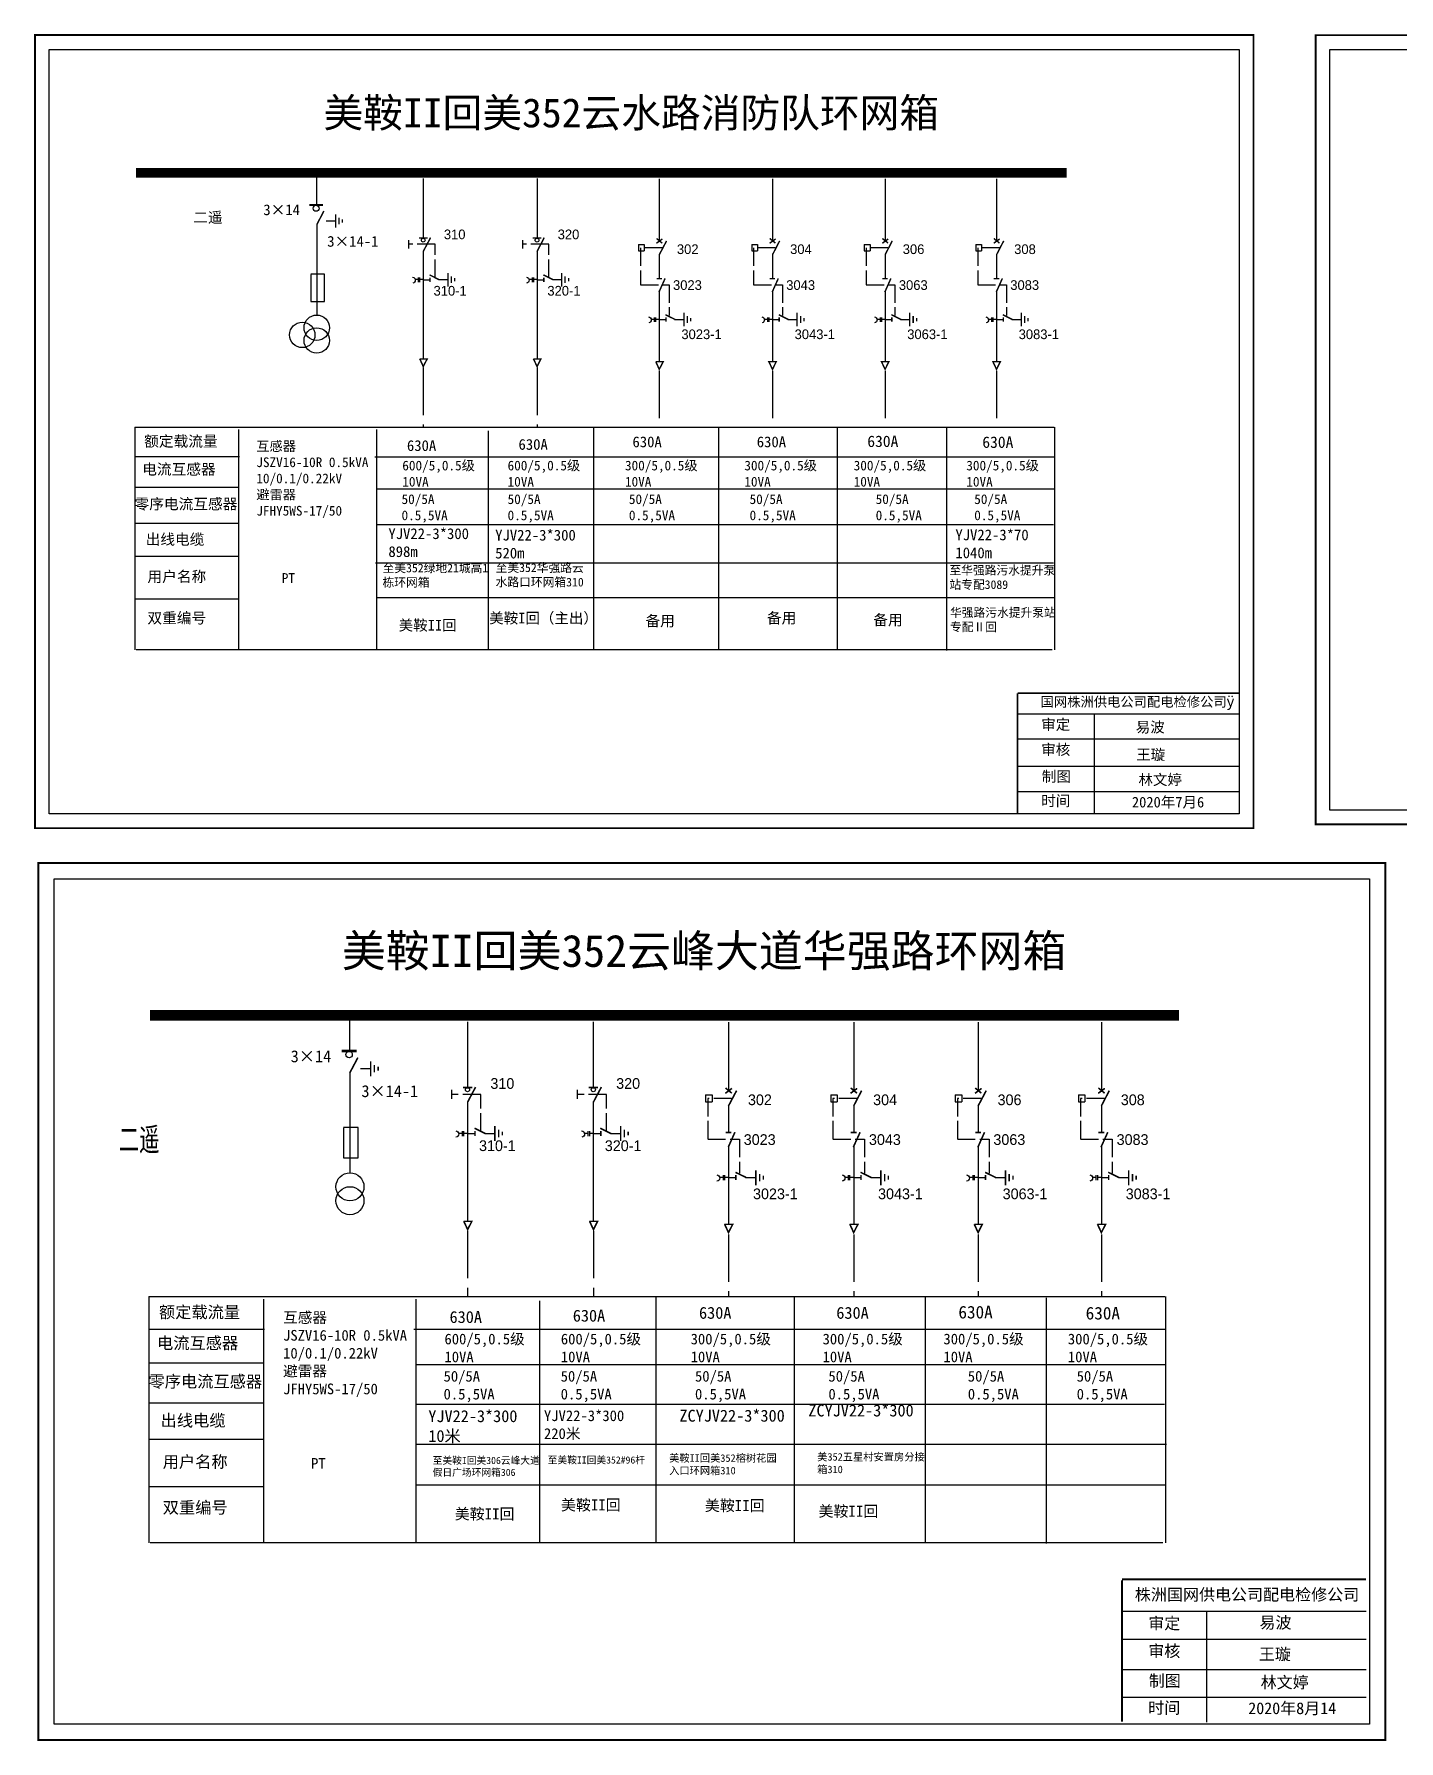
# Model space of a CAD drawing. Header units: millimetres. Extents: x 3402 to 6779, y -862 to 1372.
# Drawn here: x 5111 to 6023, y -862 to 280 of the extents above; entities that cross this region are included whole.
import ezdxf

# ---------------------------------------------------------------- set-up
doc = ezdxf.new("R2010")
doc.units = ezdxf.units.MM
doc.linetypes.add('ACAD_ISO02W100', pattern=[15, 12, -3])
doc.linetypes.add('CENTER', pattern=[50.8, 31.75, -6.35, 6.35, -6.35])
doc.layers.add('2', color=7, linetype='Continuous')
doc.layers.add('3', color=7, linetype='Continuous')
doc.styles.add('hztxt_txtstyle_0.00_0_0', font='simkai.ttf')
doc.styles.add('hztxt_txtstyle_1.80_0_0', font='', dxfattribs={"height": 1.8, "bigfont": 'hztxt.shx'})
doc.styles.add('hztxt_txtstyle_2.70_0_0', font='simkai.ttf', dxfattribs={"height": 2.7})
doc.styles.add('KaiTi_txtstyle_1.11_0_0', font='simkai.ttf', dxfattribs={"height": 1.109414})
doc.styles.add('字体', font='simkai_0.ttf', dxfattribs={"height": 2.5})
doc.styles.add('宋体', font='', dxfattribs={"width": 0.65})
doc.styles.add('楷体_GB2312_txtstyle_1.09_0_0', font='simkai_0.ttf', dxfattribs={"height": 1.0944})
doc.styles.get('hztxt_txtstyle_1.80_0_0').set_extended_font_data('hztxt')
doc.styles.get('宋体').set_extended_font_data('SimSun')

# ---------------------------------------------------------------- blocks, each defined once
blk = doc.blocks.new('JD')
for points in [[(-2, 0.2), (-2, -0.2), (2, 0.2), (2, -0.2)], [(1, -1.2), (1, -0.8), (-1, -1.2), (-1, -0.8)], [(-0.5, -1.8), (-0.5, -2.2), (0.5, -1.8), (0.5, -2.2)]]:
    blk.add_trace(points)

msp = doc.modelspace()

# ---------------------------------------------------------------- linework, layer by layer
at = {"color": 0}
for p, q in [((5299.8, 187.2), (5299.8, 165.9)), ((5371.1, 183.3), (5371.1, 143.6)), ((5447.2, 183.3), (5447.2, 143.6)), ((5528.9, 183.1), (5528.9, 141.4)), ((5604.6, 183.1), (5604.6, 141.4)), ((5679.9, 183.1), (5679.9, 141.4)), ((5754.4, 183.1), (5754.4, 141.4)), ((5299.9, 152.7), (5299.9, 92.1)), ((5306.3, 155.1), (5312.4, 155.1)), ((5515.1, 139.2), (5518.9, 139.2)), ((5515.1, 139.2), (5515.1, 134.9)), ((5518.9, 139.2), (5518.9, 134.9)), ((5590.7, 139.2), (5594.6, 139.2)), ((5590.7, 139.2), (5590.7, 134.9)), ((5594.6, 139.2), (5594.6, 134.9)), ((5666, 139.2), (5669.9, 139.2)), ((5666, 139.2), (5666, 134.9)), ((5669.9, 139.2), (5669.9, 134.9)), ((5740.5, 139.2), (5744.4, 139.2)), ((5740.5, 139.2), (5740.5, 134.9)), ((5744.4, 139.2), (5744.4, 134.9)), ((5371.1, 134.8), (5371.1, 62.7)), ((5447.2, 134.8), (5447.2, 62.7)), ((5515.1, 134.9), (5518.9, 134.9)), ((5528.9, 132.6), (5528.9, 116.5)), ((5590.7, 134.9), (5594.6, 134.9)), ((5604.6, 132.6), (5604.6, 116.5)), ((5666, 134.9), (5669.9, 134.9)), ((5679.9, 132.6), (5679.9, 116.5)), ((5740.5, 134.9), (5744.4, 134.9)), ((5754.4, 132.6), (5754.4, 116.5)), ((5371.1, 115.6), (5375.6, 115.6)), ((5381.4, 115.8), (5387.5, 115.8)), ((5447.2, 115.6), (5451.7, 115.6)), ((5457.5, 115.8), (5463.6, 115.8)), ((5528.9, 108.5), (5528.9, 61)), ((5604.6, 108.5), (5604.6, 61)), ((5679.9, 108.5), (5679.9, 61)), ((5754.4, 108.5), (5754.4, 61)), ((5528.9, 89), (5533.4, 89)), ((5539.2, 89.1), (5545.3, 89.1)), ((5604.6, 89), (5609.1, 89)), ((5614.9, 89.1), (5621, 89.1)), ((5679.9, 89), (5684.4, 89)), ((5690.2, 89.1), (5696.3, 89.1)), ((5754.4, 89), (5758.9, 89)), ((5764.7, 89.1), (5770.8, 89.1)), ((5248.2, -2.9), (5178.7, -2.9)), ((5248, -23.3), (5178.5, -23.3)), ((5248, -47.4), (5178.5, -47.4)), ((5247.7, -69.4), (5178.2, -69.4)), ((5248, -98.1), (5178.5, -98.1)), ((5321.9, -376.3, 0.1), (5321.9, -399.9, 0.1)), ((5400.7, -380.6, 0.1), (5400.7, -424.5, 0.1)), ((5484.8, -380.6, 0.1), (5484.8, -424.5, 0.1)), ((5575.2, -380.8, 0.1), (5575.2, -426.9, 0.1)), ((5658.9, -380.8, 0.1), (5658.9, -426.9, 0.1)), ((5742.1, -380.8, 0.1), (5742.1, -426.9, 0.1)), ((5824.5, -380.8, 0.1), (5824.5, -426.9, 0.1)), ((5322, -414.5, 0.1), (5322, -481.4, 0.1)), ((5329.1, -411.8, 0.1), (5335.8, -411.8, 0.1)), ((5559.9, -429.4, 0.1), (5559.9, -434.1, 0.1)), ((5559.9, -429.4, 0.1), (5564.2, -429.4, 0.1)), ((5564.2, -429.4, 0.1), (5564.2, -434.1, 0.1)), ((5643.6, -429.4, 0.1), (5643.6, -434.1, 0.1)), ((5643.6, -429.4, 0.1), (5647.9, -429.4, 0.1)), ((5647.9, -429.4, 0.1), (5647.9, -434.1, 0.1)), ((5726.8, -429.4, 0.1), (5726.8, -434.1, 0.1)), ((5726.8, -429.4, 0.1), (5731.1, -429.4, 0.1)), ((5731.1, -429.4, 0.1), (5731.1, -434.1, 0.1)), ((5809.2, -429.4, 0.1), (5809.2, -434.1, 0.1)), ((5809.2, -429.4, 0.1), (5813.5, -429.4, 0.1)), ((5813.5, -429.4, 0.1), (5813.5, -434.1, 0.1)), ((5400.7, -434.2, 0.1), (5400.7, -513.9, 0.1)), ((5484.8, -434.2, 0.1), (5484.8, -513.9, 0.1)), ((5559.9, -434.1, 0.1), (5564.2, -434.1, 0.1)), ((5575.2, -436.7, 0.1), (5575.2, -454.4, 0.1)), ((5643.6, -434.1, 0.1), (5647.9, -434.1, 0.1)), ((5658.9, -436.7, 0.1), (5658.9, -454.4, 0.1)), ((5726.8, -434.1, 0.1), (5731.1, -434.1, 0.1)), ((5742.1, -436.7, 0.1), (5742.1, -454.4, 0.1)), ((5809.2, -434.1, 0.1), (5813.5, -434.1, 0.1)), ((5824.5, -436.7, 0.1), (5824.5, -454.4, 0.1)), ((5400.7, -455.4, 0.1), (5405.7, -455.4, 0.1)), ((5412.2, -455.3, 0.1), (5418.9, -455.3, 0.1)), ((5484.8, -455.4, 0.1), (5489.8, -455.4, 0.1)), ((5496.3, -455.3, 0.1), (5503, -455.3, 0.1)), ((5575.2, -463.3, 0.1), (5575.2, -515.8, 0.1)), ((5658.9, -463.3, 0.1), (5658.9, -515.8, 0.1)), ((5742.1, -463.3, 0.1), (5742.1, -515.8, 0.1)), ((5824.5, -463.3, 0.1), (5824.5, -515.8, 0.1)), ((5575.2, -484.8, 0.1), (5580.1, -484.8, 0.1)), ((5586.6, -484.7, 0.1), (5593.4, -484.7, 0.1)), ((5658.9, -484.8, 0.1), (5663.8, -484.8, 0.1)), ((5670.3, -484.7, 0.1), (5677, -484.7, 0.1)), ((5742.1, -484.8, 0.1), (5747.1, -484.8, 0.1)), ((5753.5, -484.7, 0.1), (5760.3, -484.7, 0.1)), ((5824.5, -484.8, 0.1), (5829.4, -484.8, 0.1)), ((5835.9, -484.7, 0.1), (5842.7, -484.7, 0.1)), ((5264.9, -586.4, 0.1), (5188.1, -586.4, 0.1)), ((5264.6, -609, 0.1), (5187.8, -609, 0.1)), ((5264.6, -635.7, 0.1), (5187.8, -635.7, 0.1)), ((5264.3, -660, 0.1), (5187.5, -660, 0.1)), ((5264.6, -691.6, 0.1), (5187.8, -691.6, 0.1))]:
    msp.add_line(p, q, dxfattribs=at)
at = {"color": 0, "linetype": 'ACAD_ISO02W100'}
for p, q in [((5530.8, 136.9), (5516.3, 136.9)), ((5516.3, 136.9), (5516.3, 112.2)), ((5606.5, 136.9), (5592, 136.9)), ((5592, 136.9), (5592, 112.2)), ((5681.8, 136.9), (5667.3, 136.9)), ((5667.3, 136.9), (5667.3, 112.2)), ((5756.3, 136.9), (5741.8, 136.9)), ((5741.8, 136.9), (5741.8, 112.2)), ((5516.3, 112.2), (5535.5, 112.2)), ((5535.5, 112.2), (5535.5, 91.8)), ((5592, 112.2), (5611.2, 112.2)), ((5611.2, 112.2), (5611.2, 91.8)), ((5667.3, 112.2), (5686.5, 112.2)), ((5686.5, 112.2), (5686.5, 91.8)), ((5741.8, 112.2), (5761, 112.2)), ((5761, 112.2), (5761, 91.8)), ((5561.3, -431.9, 0.1), (5561.3, -459.2, 0.1)), ((5577.3, -431.9, 0.1), (5561.3, -431.9, 0.1)), ((5644.9, -431.9, 0.1), (5644.9, -459.2, 0.1)), ((5661, -431.9, 0.1), (5644.9, -431.9, 0.1)), ((5728.2, -431.9, 0.1), (5728.2, -459.2, 0.1)), ((5744.2, -431.9, 0.1), (5728.2, -431.9, 0.1)), ((5810.5, -431.9, 0.1), (5810.5, -459.2, 0.1)), ((5826.6, -431.9, 0.1), (5810.5, -431.9, 0.1)), ((5561.3, -459.2, 0.1), (5582.5, -459.2, 0.1)), ((5582.5, -459.2, 0.1), (5582.5, -481.8, 0.1)), ((5644.9, -459.2, 0.1), (5666.1, -459.2, 0.1)), ((5666.1, -459.2, 0.1), (5666.1, -481.8, 0.1)), ((5728.2, -459.2, 0.1), (5749.4, -459.2, 0.1)), ((5749.4, -459.2, 0.1), (5749.4, -481.8, 0.1)), ((5810.5, -459.2, 0.1), (5831.7, -459.2, 0.1)), ((5831.7, -459.2, 0.1), (5831.7, -481.8, 0.1))]:
    msp.add_line(p, q, dxfattribs=at)
at = {"color": 0, "linetype": 'CENTER'}
for p, q in [((5371.1, 56.9), (5371.1, 17)), ((5447.2, 56.9), (5447.2, 17)), ((5528.9, 54.7), (5528.9, 17.3)), ((5604.6, 54.7), (5604.6, 17.3)), ((5679.9, 54.7), (5679.9, 17.3)), ((5754.4, 54.7), (5754.4, 17.3)), ((5400.8, -520.4, 0.1), (5400.8, -564.4, 0.1)), ((5484.9, -520.4, 0.1), (5484.9, -564.4, 0.1)), ((5575.2, -522.8, 0.1), (5575.2, -564.2, 0.1)), ((5658.9, -522.8, 0.1), (5658.9, -564.2, 0.1)), ((5742.1, -522.8, 0.1), (5742.1, -564.2, 0.1)), ((5824.5, -522.8, 0.1), (5824.5, -564.2, 0.1))]:
    msp.add_line(p, q, dxfattribs=at)
at = {"color": 0, "linetype": 'Continuous'}
for p, q in [((5178.3, 17.1), (5792.9, 17.1)), ((5178.6, -131.8), (5178.6, 17.1)), ((5247.6, 15.5), (5247.6, -131.8)), ((5339.8, 15.5), (5339.8, -131.8)), ((5414.6, 14.6), (5414.6, -131.7)), ((5484.9, 16.9), (5484.9, -131.8)), ((5647.8, 16.8), (5647.8, -131.9)), ((5721, 16.3), (5721, -132.4)), ((5793.2, 17), (5793.2, -131.9)), ((5338.7, -2.8), (5793.1, -2.8)), ((5339.8, -24.2), (5793.2, -24.2)), ((5768.5, -174.6), (5916.2, -174.6)), ((5819.7, -174.6), (5819.7, -241.7)), ((5768.5, -191.4), (5916.2, -191.4)), ((5768.5, -209.8), (5916.2, -209.8)), ((5768.5, -226.6), (5916.2, -226.6)), ((5187.6, -564.3, 0.1), (5867, -564.3, 0.1)), ((5187.9, -729, 0.1), (5187.9, -564.3, 0.1)), ((5264.2, -566.1, 0.1), (5264.2, -728.9, 0.1)), ((5366.2, -566.1, 0.1), (5366.2, -728.9, 0.1)), ((5448.8, -567.2, 0.1), (5448.8, -728.8, 0.1)), ((5526.6, -564.6, 0.1), (5526.6, -728.9, 0.1)), ((5619.1, -564.6, 0.1), (5619.1, -728.9, 0.1)), ((5706.7, -564.7, 0.1), (5706.7, -729, 0.1)), ((5787.5, -565.3, 0.1), (5787.5, -729.6, 0.1)), ((5867.4, -564.4, 0.1), (5867.4, -729.1, 0.1)), ((5364.9, -586.3, 0.1), (5867.3, -586.3, 0.1)), ((5366.2, -609.9, 0.1), (5867.4, -609.9, 0.1)), ((5366.2, -636.4, 0.1), (5866.6, -636.4, 0.1)), ((5366.2, -663.1, 0.1), (5868, -663.1, 0.1)), ((5366.2, -690.4, 0.1), (5867.3, -690.4, 0.1)), ((5865.5, -729, 0.1), (5188.5, -729, 0.1)), ((5838.3, -774.9, 0.1), (6001.5, -774.9, 0.1)), ((5894.9, -774.9, 0.1), (5894.9, -849.1, 0.1)), ((5838.3, -793.5, 0.1), (6001.5, -793.5, 0.1)), ((5838.3, -813.8, 0.1), (6001.5, -813.8, 0.1)), ((5838.3, -832.4, 0.1), (6001.5, -832.4, 0.1))]:
    msp.add_line(p, q, dxfattribs=at)
at = {"linetype": 'Continuous'}
for p, q in [((5568.6, 16.9), (5568.6, -131.8)), ((5339.8, -48), (5792.5, -48)), ((5339.2, -73.6), (5792.4, -73.6)), ((5339.8, -96.9), (5793.1, -96.9)), ((5791.5, -131.8), (5179.1, -131.8))]:
    msp.add_line(p, q, dxfattribs=at)
at = {"color": 0, "linetype": 'Continuous', "const_width": 1.18}
for points in [[(5111.5, 279.3), (5926.2, 279.3), (5926.2, -251.1), (5111.5, -251.1)], [(5967.8, 279.1), (6778.3, 279.1), (6778.3, -248.6), (5967.8, -248.6)]]:
    msp.add_lwpolyline(points, close=True, dxfattribs=at)
at = {"color": 0, "linetype": 'Continuous'}
for points in [[(5121.1, 269.7), (5916.6, 269.7), (5916.6, -241.6), (5121.1, -241.6)], [(5977.3, 269.6), (6768.8, 269.6), (6768.8, -239.1), (5977.3, -239.1)]]:
    msp.add_lwpolyline(points, close=True, dxfattribs=at)
at = {"color": 0}
for points, const_width in [([(5179.1, 187.2), (5801.3, 187.2)], 6.48), ([(5294.9, 165.6), (5304, 165.6)], 1.54), ([(5299.9, 152.4), (5304.7, 161.6)], 0.972), ([(5368.2, 143.5), (5374, 143.5)], 0.972), ([(5371.1, 134.5), (5376, 143.8)], 0.972), ([(5444.3, 143.5), (5450, 143.5)], 0.972), ([(5447.2, 134.5), (5452, 143.8)], 0.972), ([(5527.1, 143.2), (5530.9, 140.1)], 0.972), ([(5527, 140), (5531, 142.9)], 0.972), ([(5528.9, 132.3), (5533.8, 141.6)], 0.972), ([(5602.7, 140), (5606.7, 142.9)], 0.972), ([(5602.8, 143.2), (5606.6, 140.1)], 0.972), ([(5604.6, 132.3), (5609.4, 141.6)], 0.972), ([(5678, 140), (5682, 142.9)], 0.972), ([(5678.1, 143.2), (5681.9, 140.1)], 0.972), ([(5679.9, 132.3), (5684.7, 141.6)], 0.972), ([(5752.5, 140), (5756.5, 142.9)], 0.972), ([(5752.6, 143.2), (5756.4, 140.1)], 0.972), ([(5754.4, 132.3), (5759.2, 141.6)], 0.972), ([(5375.3, 118.9), (5381.8, 115.6)], 0.972), ([(5375.6, 117.1), (5375.6, 114.2)], 0.972), ([(5451.4, 118.9), (5457.9, 115.6)], 0.972), ([(5451.7, 117.1), (5451.7, 114.2)], 0.972), ([(5527.1, 116.3), (5530.8, 116.3)], 0.972), ([(5528.7, 107.3), (5532.8, 116.5)], 0.972), ([(5602.8, 116.3), (5606.4, 116.3)], 0.972), ([(5604.4, 107.3), (5608.5, 116.5)], 0.972), ([(5678.1, 116.3), (5681.7, 116.3)], 0.972), ([(5679.7, 107.3), (5683.8, 116.5)], 0.972), ([(5752.6, 116.3), (5756.2, 116.3)], 0.972), ([(5754.2, 107.3), (5758.3, 116.5)], 0.972), ([(5533.1, 92.2), (5539.6, 89)], 0.972), ([(5608.8, 92.2), (5615.3, 89)], 0.972), ([(5684.1, 92.2), (5690.6, 89)], 0.972), ([(5758.6, 92.2), (5765.1, 89)], 0.972), ([(5533.4, 90.5), (5533.4, 87.5)], 0.972), ([(5609.1, 90.5), (5609.1, 87.5)], 0.972), ([(5684.4, 90.5), (5684.4, 87.5)], 0.972), ([(5758.9, 90.5), (5758.9, 87.5)], 0.972), ([(5368.7, 62.6), (5373.7, 62.6), (5371.1, 57.6), (5368.8, 62.7)], 0.972), ([(5444.8, 62.6), (5449.7, 62.6), (5447.2, 57.6), (5444.8, 62.7)], 0.972), ([(5526.5, 60.8), (5531.5, 60.8), (5528.9, 55.7), (5526.6, 60.8)], 0.972), ([(5602.2, 60.8), (5607.1, 60.8), (5604.6, 55.7), (5602.2, 60.8)], 0.972), ([(5677.5, 60.8), (5682.4, 60.8), (5679.9, 55.7), (5677.5, 60.8)], 0.972), ([(5752, 60.8), (5756.9, 60.8), (5754.4, 55.7), (5752, 60.8)], 0.972)]:
    msp.add_lwpolyline(points, dxfattribs=dict(at, const_width=const_width))
for points in [[(5361.3, 142), (5361.3, 136.6)], [(5437.4, 142), (5437.4, 136.6)], [(5296, 119.1), (5296, 101), (5305, 101), (5305, 119.3), (5296, 119.3)], [(5367.8, 115.7), (5365.8, 115.7)], [(5367.8, 117.1), (5367.8, 114.1)], [(5368.7, 117.1), (5368.7, 114.1)], [(5371.1, 115.7), (5368.7, 115.7)], [(5443.9, 115.7), (5441.9, 115.7)], [(5443.9, 117.1), (5443.9, 114.1)], [(5444.8, 117.1), (5444.8, 114.1)], [(5447.2, 115.7), (5444.8, 115.7)], [(5525.6, 89.1), (5523.6, 89.1)], [(5525.6, 90.4), (5525.6, 87.5)], [(5526.5, 90.4), (5526.5, 87.5)], [(5528.9, 89.1), (5526.5, 89.1)], [(5601.3, 89.1), (5599.3, 89.1)], [(5601.3, 90.4), (5601.3, 87.5)], [(5602.2, 90.4), (5602.2, 87.5)], [(5604.6, 89.1), (5602.2, 89.1)], [(5676.6, 89.1), (5674.6, 89.1)], [(5676.6, 90.4), (5676.6, 87.5)], [(5677.5, 90.4), (5677.5, 87.5)], [(5679.9, 89.1), (5677.5, 89.1)], [(5751.1, 89.1), (5749.1, 89.1)], [(5751.1, 90.4), (5751.1, 87.5)], [(5752, 90.4), (5752, 87.5)], [(5754.4, 89.1), (5752, 89.1)]]:
    msp.add_lwpolyline(points, dxfattribs=at)
at = {"color": 0, "linetype": 'ACAD_ISO02W100'}
for points in [[(5379.1, 117.2), (5379.1, 139.3), (5361.3, 139.3)], [(5455.1, 117.2), (5455.1, 139.3), (5437.4, 139.3)]]:
    msp.add_lwpolyline(points, dxfattribs=at)
at = {"color": 0}
for points in [[(5364, 117.4, -0.877934), (5364.1, 113.4)], [(5440.1, 117.4, -0.877934), (5440.2, 113.4)], [(5521.8, 90.7, -0.877934), (5521.9, 86.8)], [(5597.5, 90.7, -0.877934), (5597.6, 86.8)], [(5672.8, 90.7, -0.877934), (5672.9, 86.8)], [(5747.3, 90.7, -0.877934), (5747.4, 86.8)]]:
    msp.add_lwpolyline(points, format="xyb", dxfattribs=at)
at = {"color": 0, "linetype": 'Continuous'}
for points, const_width in [([(5768.5, -160.9), (5768.4, -241.4)], 1.18), ([(5768.5, -160.9), (5916.2, -160.9)], 1.18), ([(5838.3, -753.5), (6001.5, -753.5)], 1.31)]:
    msp.add_lwpolyline(points, dxfattribs=dict(at, const_width=const_width))
at = {"color": 0, "linetype": 'Continuous', "const_width": 1.31, "elevation": 0.1}
msp.add_lwpolyline([(5113.8, -274.5), (6014.4, -274.5), (6014.4, -860.9), (5113.8, -860.9)], close=True, dxfattribs=at)
at = {"color": 0, "linetype": 'Continuous', "elevation": 0.1}
msp.add_lwpolyline([(5124.4, -285.1), (6003.8, -285.1), (6003.8, -850.3), (5124.4, -850.3)], close=True, dxfattribs=at)
at = {"color": 0, "elevation": 0.1}
for points, const_width in [([(5188.5, -376.3), (5876.4, -376.3)], 7.17), ([(5316.5, -400.2), (5326.6, -400.2)], 1.71), ([(5322, -414.8), (5327.4, -404.6)], 1.07), ([(5397.6, -424.6), (5403.9, -424.6)], 1.07), ([(5400.7, -434.5), (5406.1, -424.3)], 1.07), ([(5481.7, -424.6), (5488, -424.6)], 1.07), ([(5484.8, -434.5), (5490.2, -424.3)], 1.07), ([(5573.2, -424.9), (5577.4, -428.4)], 1.07), ([(5573.1, -428.5), (5577.5, -425.2)], 1.07), ([(5575.2, -436.9), (5580.6, -426.7)], 1.07), ([(5656.9, -424.9), (5661.1, -428.4)], 1.07), ([(5656.8, -428.5), (5661.2, -425.2)], 1.07), ([(5658.9, -436.9), (5664.2, -426.7)], 1.07), ([(5740, -428.5), (5744.4, -425.2)], 1.07), ([(5740.1, -424.9), (5744.3, -428.4)], 1.07), ([(5742.1, -436.9), (5747.5, -426.7)], 1.07), ([(5822.5, -424.9), (5826.7, -428.4)], 1.07), ([(5822.4, -428.5), (5826.8, -425.2)], 1.07), ([(5824.5, -436.9), (5829.8, -426.7)], 1.07), ([(5405.4, -451.8), (5412.6, -455.4)], 1.07), ([(5405.7, -453.7), (5405.7, -457)], 1.07), ([(5489.5, -451.8), (5496.7, -455.4)], 1.07), ([(5489.8, -453.7), (5489.8, -457)], 1.07), ([(5573.3, -454.7), (5577.2, -454.7)], 1.07), ([(5575, -464.6), (5579.5, -454.5)], 1.07), ([(5656.9, -454.7), (5660.9, -454.7)], 1.07), ([(5658.6, -464.6), (5663.2, -454.5)], 1.07), ([(5740.2, -454.7), (5744.1, -454.7)], 1.07), ([(5741.9, -464.6), (5746.4, -454.5)], 1.07), ([(5822.5, -454.7), (5826.5, -454.7)], 1.07), ([(5824.2, -464.6), (5828.8, -454.5)], 1.07), ([(5579.9, -481.3), (5587, -484.8)], 1.07), ([(5580.1, -483.2), (5580.1, -486.5)], 1.07), ([(5663.5, -481.3), (5670.7, -484.8)], 1.07), ([(5663.8, -483.2), (5663.8, -486.5)], 1.07), ([(5746.8, -481.3), (5753.9, -484.8)], 1.07), ([(5747.1, -483.2), (5747.1, -486.5)], 1.07), ([(5829.1, -481.3), (5836.3, -484.8)], 1.07), ([(5829.4, -483.2), (5829.4, -486.5)], 1.07), ([(5398.1, -514.1), (5403.6, -514.1), (5400.8, -519.6), (5398.2, -514)], 1.07), ([(5482.2, -514.1), (5487.7, -514.1), (5484.9, -519.6), (5482.3, -514)], 1.07), ([(5572.5, -516.1), (5578, -516.1), (5575.2, -521.6), (5572.6, -516)], 1.07), ([(5656.2, -516.1), (5661.7, -516.1), (5658.9, -521.6), (5656.3, -516)], 1.07), ([(5739.5, -516.1), (5744.9, -516.1), (5742.1, -521.6), (5739.5, -516)], 1.07), ([(5821.8, -516.1), (5827.3, -516.1), (5824.5, -521.6), (5821.9, -516)], 1.07)]:
    msp.add_lwpolyline(points, dxfattribs=dict(at, const_width=const_width))
for points in [[(5389.9, -426.2), (5389.9, -432.2)], [(5474, -426.2), (5474, -432.2)], [(5317.8, -451.5), (5317.8, -471.6), (5327.7, -471.6), (5327.7, -451.3), (5317.8, -451.3)], [(5397.1, -455.3), (5394.9, -455.3)], [(5397.1, -453.8), (5397.1, -457.1)], [(5398.1, -453.8), (5398.1, -457.1)], [(5400.7, -455.3), (5398.1, -455.3)], [(5481.2, -455.3), (5479, -455.3)], [(5481.2, -453.8), (5481.2, -457.1)], [(5482.2, -453.8), (5482.2, -457.1)], [(5484.8, -455.3), (5482.2, -455.3)], [(5571.6, -484.8), (5569.3, -484.8)], [(5571.6, -483.3), (5571.6, -486.5)], [(5572.6, -483.3), (5572.6, -486.5)], [(5575.2, -484.8), (5572.6, -484.8)], [(5655.2, -484.8), (5653, -484.8)], [(5655.2, -483.3), (5655.2, -486.5)], [(5656.2, -483.3), (5656.2, -486.5)], [(5658.8, -484.8), (5656.2, -484.8)], [(5738.5, -484.8), (5736.2, -484.8)], [(5738.5, -483.3), (5738.5, -486.5)], [(5739.5, -483.3), (5739.5, -486.5)], [(5742.1, -484.8), (5739.5, -484.8)], [(5820.8, -484.8), (5818.6, -484.8)], [(5820.8, -483.3), (5820.8, -486.5)], [(5821.9, -483.3), (5821.9, -486.5)], [(5824.5, -484.8), (5821.9, -484.8)]]:
    msp.add_lwpolyline(points, dxfattribs=at)
at = {"color": 0, "linetype": 'ACAD_ISO02W100', "elevation": 0.1}
for points in [[(5409.5, -453.7), (5409.5, -429.2), (5389.9, -429.2)], [(5493.7, -453.7), (5493.7, -429.2), (5474, -429.2)]]:
    msp.add_lwpolyline(points, dxfattribs=at)
at = {"color": 0, "elevation": 0.1}
for points in [[(5392.9, -453.5, -0.877934), (5393, -457.8)], [(5477, -453.5, -0.877934), (5477.1, -457.8)], [(5567.4, -482.9, -0.877934), (5567.5, -487.3)], [(5651.1, -482.9, -0.877934), (5651.1, -487.3)], [(5734.3, -482.9, -0.877934), (5734.4, -487.3)], [(5816.7, -482.9, -0.877934), (5816.7, -487.3)]]:
    msp.add_lwpolyline(points, format="xyb", dxfattribs=at)
at = {"color": 0, "linetype": 'Continuous', "const_width": 1.31, "elevation": 0.1}
msp.add_lwpolyline([(5838.2, -754.1), (5838.2, -848.8)], dxfattribs=at)
at = {"color": 0}
for centre, radius in [((5299.5, 163.4), 1.98), ((5371.1, 142.1), 1.25), ((5447.2, 142.1), 1.25), ((5321.5, -402.6, 0.1), 2.19), ((5400.7, -426.1, 0.1), 1.38), ((5484.8, -426.1, 0.1), 1.38)]:
    msp.add_circle(centre, radius, dxfattribs=at)
at = {"layer": '2'}
for centre in [(5299.9, 83.5), (5290.2, 78.7), (5299.9, 75)]:
    msp.add_circle(centre, 8.49, dxfattribs=at)
at = {"layer": '2', "color": 0}
for centre in [(5322.1, -491, 0.1), (5322.1, -500.3, 0.1)]:
    msp.add_circle(centre, 9.38, dxfattribs=at)

# ---------------------------------------------------------------- block references
at = {"color": 0, "rotation": 90}
for p, xscale, yscale, zscale in [((5312.5, 154.9), 2.268735414940352, 2.268735414940352, 2.268735414940463), ((5387.6, 115.6), 2.268735414940352, 2.268735414940352, 2.268735414940463), ((5463.7, 115.6), 2.268735414940352, 2.268735414940352, 2.268735414940463), ((5545.4, 89), 2.268735414940352, 2.268735414940352, 2.268735414940463), ((5621.1, 89), 2.268735414940352, 2.268735414940352, 2.268735414940463), ((5696.4, 89), 2.268735414940352, 2.268735414940352, 2.268735414940463), ((5770.9, 89), 2.268735414940352, 2.268735414940352, 2.268735414940463), ((5335.9, -412, 0.1), 2.50813338676835, 2.50813338676835, 2.50813338676871), ((5419, -455.4, 0.1), 2.50813338676835, 2.50813338676835, 2.50813338676871), ((5503.1, -455.4, 0.1), 2.50813338676835, 2.50813338676835, 2.50813338676871), ((5593.5, -484.9, 0.1), 2.50813338676835, 2.50813338676835, 2.50813338676871), ((5677.1, -484.9, 0.1), 2.50813338676835, 2.50813338676835, 2.50813338676871), ((5760.4, -484.9, 0.1), 2.50813338676835, 2.50813338676835, 2.50813338676871), ((5842.8, -484.9, 0.1), 2.50813338676835, 2.50813338676835, 2.50813338676871)]:
    msp.add_blockref('JD', p, dxfattribs=dict(at, xscale=xscale, yscale=yscale, zscale=zscale))

# ---------------------------------------------------------------- texts
at = {"color": 0, "linetype": 'Continuous', "style": 'hztxt_txtstyle_2.70_0_0'}
for s, height, p in [('3×14', 7.2, (5264.2, 158.8)), ('3×14-1', 7.2, (5306.9, 137.7)), ('3×14', 7.96, (5282.5, -407.7, 0.1)), ('3×14-1', 7.96, (5329.8, -431, 0.1))]:
    msp.add_text(s, height=height, dxfattribs=at).set_placement(p)
at = {"color": 0, "style": 'hztxt_txtstyle_1.80_0_0'}
for s, height, p in [('310', 6.48, (5384.9, 142.7)), ('320', 6.48, (5461, 142.7)), ('302', 6.48, (5540.7, 132.8)), ('304', 6.48, (5616.4, 132.8)), ('306', 6.48, (5691.7, 132.8)), ('308', 6.48, (5766.2, 132.8)), ('3023', 6.48, (5538.1, 108.8)), ('3043', 6.48, (5613.8, 108.8)), ('3063', 6.48, (5689.1, 108.8)), ('3083', 6.48, (5763.6, 108.8)), ('310-1', 6.48, (5378, 105)), ('320-1', 6.48, (5454.1, 105)), ('3023-1', 6.48, (5543.7, 75.9)), ('3043-1', 6.48, (5619.4, 75.9)), ('3063-1', 6.48, (5694.7, 75.9)), ('3083-1', 6.48, (5769.2, 75.9)), ('310', 7.17, (5416, -425.5, 0.1)), ('320', 7.17, (5500.1, -425.5, 0.1)), ('302', 7.17, (5588.2, -436.4, 0.1)), ('304', 7.17, (5671.9, -436.4, 0.1)), ('306', 7.17, (5755.1, -436.4, 0.1)), ('308', 7.17, (5837.5, -436.4, 0.1)), ('3023', 7.17, (5585.4, -463, 0.1)), ('3043', 7.17, (5669.1, -463, 0.1)), ('3063', 7.17, (5752.3, -463, 0.1)), ('3083', 7.17, (5834.7, -463, 0.1)), ('310-1', 7.17, (5408.4, -467.1, 0.1)), ('320-1', 7.17, (5492.5, -467.1, 0.1)), ('3023-1', 7.17, (5591.6, -499.3, 0.1)), ('3043-1', 7.17, (5675.2, -499.3, 0.1)), ('3063-1', 7.17, (5758.5, -499.3, 0.1)), ('3083-1', 7.17, (5840.8, -499.3, 0.1))]:
    msp.add_text(s, height=height, dxfattribs=at).set_placement(p)
at = {"insert": (5304.4, 237), "char_height": 19.476, "width": 638.954, "attachment_point": 1, "style": '字体'}
msp.add_mtext('{\\fSimSun|b0|i0|c134|p2;\\C0;美鞍II回美352云水路消防队环网箱}', dxfattribs=at)
at = {"color": 0, "linetype": 'Continuous', "attachment_point": 1}
for s, insert, char_height, width, style in [('{\\fSimSun|b0|i0|c134|p2;二遥}', (5217.3, 160.9), 7.202, 116.111, 'hztxt_txtstyle_2.70_0_0'), ('{\\fSimSun|b0|i0|c134|p2;额定载流量}', (5184.5, 11.2), 7.202, 116.111, 'hztxt_txtstyle_2.70_0_0'), ('{\\fSimSun|b0|i0|c134|p2;630A}', (5668, 11.4), 7.633, 61.375, 'hztxt_txtstyle_0.00_0_0'), ('\\A1;{\\fSimSun|b0|i0|c134|p2;互感器\\PJSZV16-10R 0.5kVA\\P10/0.1/0.22kV\\P避雷器\\PJFHY5WS-17/50}', (5259.5, 7.6), 6.482, 119.526, 'hztxt_txtstyle_2.70_0_0'), ('{\\fSimSun|b0|i0|c134|p2;630A}', (5360.2, 8.3), 7.202, 116.111, 'hztxt_txtstyle_2.70_0_0'), ('{\\fSimSun|b0|i0|c134|p2;630A}', (5434.8, 9.1), 7.202, 116.111, 'hztxt_txtstyle_2.70_0_0'), ('{\\fSimSun|b0|i0|c134|p2;630A}', (5511, 10.8), 7.202, 116.111, 'hztxt_txtstyle_2.70_0_0'), ('{\\fSimSun|b0|i0|c134|p2;630A}', (5594.1, 10.8), 7.202, 116.111, 'hztxt_txtstyle_2.70_0_0'), ('{\\fSimSun|b0|i0|c134|p2;630A}', (5744.9, 10.8), 7.633, 61.375, 'hztxt_txtstyle_0.00_0_0'), ('{\\fSimSun|b0|i0|c134|p2;电流互感器}', (5183.2, -7.5), 7.202, 116.111, 'hztxt_txtstyle_2.70_0_0'), ('\\A1;{\\fSimSun|b0|i0|c134|p2;600/5,0.5级\\P10VA}', (5357.1, -5.4), 6.482, 119.526, 'hztxt_txtstyle_2.70_0_0'), ('\\A1;{\\fSimSun|b0|i0|c134|p2;600/5,0.5级\\P10VA}', (5427.5, -5.4), 6.482, 119.526, 'hztxt_txtstyle_2.70_0_0'), ('\\A1;{\\fSimSun|b0|i0|c134|p2;300/5,0.5级\\P10VA}', (5506, -5.4), 6.482, 119.526, 'hztxt_txtstyle_2.70_0_0'), ('\\A1;{\\fSimSun|b0|i0|c134|p2;300/5,0.5级\\P10VA}', (5585.8, -5.4), 6.482, 119.526, 'hztxt_txtstyle_2.70_0_0'), ('\\A1;{\\fSimSun|b0|i0|c134|p2;300/5,0.5级\\P10VA}', (5658.9, -5.4), 6.482, 119.526, 'hztxt_txtstyle_2.70_0_0'), ('\\A1;{\\fSimSun|b0|i0|c134|p2;300/5,0.5级\\P10VA}', (5734.2, -5.4), 6.482, 119.526, 'hztxt_txtstyle_2.70_0_0'), ('{\\fSimSun|b0|i0|c134|p2;零序电流互感器}', (5178.1, -30.7), 7.202, 116.111, 'hztxt_txtstyle_2.70_0_0'), ('{\\fSimSun|b0|i0|c134|p2;50/5A\\P0.5,5VA}', (5356.6, -27.9), 6.482, 116.111, 'hztxt_txtstyle_2.70_0_0'), ('{\\fSimSun|b0|i0|c134|p2;50/5A\\P0.5,5VA}', (5427.5, -27.9), 6.482, 116.111, 'hztxt_txtstyle_2.70_0_0'), ('{\\fSimSun|b0|i0|c134|p2;50/5A\\P0.5,5VA}', (5673.6, -27.9), 6.482, 116.111, 'hztxt_txtstyle_2.70_0_0'), ('{\\fSimSun|b0|i0|c134|p2;50/5A\\P0.5,5VA}', (5739.5, -27.9), 6.482, 116.111, 'hztxt_txtstyle_2.70_0_0'), ('{\\fSimSun|b0|i0|c134|p2;出线电缆}', (5185.5, -54.4), 7.202, 116.111, 'hztxt_txtstyle_2.70_0_0'), ('{\\fSimSun|b0|i0|c134|p2;YJV22-3*300 \\P898m}', (5347.8, -50.6), 7.202, 116.111, 'hztxt_txtstyle_2.70_0_0'), ('{\\fSimSun|b0|i0|c134|p2;YJV22-3*70 \\P1040m}', (5726.9, -51.4), 7.202, 116.111, 'hztxt_txtstyle_2.70_0_0'), ('{\\fSimSun|b0|i0|c134|p2;用户名称}', (5186.7, -79.3), 7.202, 116.111, 'hztxt_txtstyle_2.70_0_0'), ('{\\fSimSun|b0|i0|c134|p2;至美352绿地21城高1栋环网箱}', (5343.9, -74.3), 5.762, 70.907, 'hztxt_txtstyle_2.70_0_0'), ('{\\fSimSun|b0|i0|c134|p2;至华强路污水提升泵站专配3089}', (5722.9, -75.8), 5.762, 70.907, 'hztxt_txtstyle_2.70_0_0'), ('{\\fSimSun|b0|i0|c134|p2;PT}', (5276.5, -80.6), 6.508, 50.629, 'hztxt_txtstyle_0.00_0_0'), ('{\\fSimSun|b0|i0|c134|p2;双重编号}', (5186.7, -107), 7.202, 116.111, 'hztxt_txtstyle_2.70_0_0'), ('{\\fSimSun|b0|i0|c134|p2;备用}', (5519.7, -108.9), 7.202, 116.111, 'hztxt_txtstyle_2.70_0_0'), ('{\\fSimSun|b0|i0|c134|p2;备用}', (5600.9, -107), 7.202, 116.111, 'hztxt_txtstyle_2.70_0_0'), ('{\\fSimSun|b0|i0|c134|p2;备用}', (5672, -108.3), 7.202, 116.111, 'hztxt_txtstyle_2.70_0_0'), ('{\\fSimSun|b0|i0|c134|p2;华强路污水提升泵站专配Ⅱ回}', (5723.3, -104.1), 5.762, 70.907, 'hztxt_txtstyle_2.70_0_0'), ('{\\H0.9167x;\\C256;国网株洲供电公司配电检修公司\\fSimSun|b0|i0|c134|p2;\\H1.091x;ÿ}', (5783.9, -162.8), 7.105, 194.242, '字体'), ('\\f\uffbfﾬￌﾣﾤ_GB2312|b0|i0|c134|p49;审定', (5784.3, -178.3), 7.105, 55.564, '字体'), ('{\\fSimSun|b0|i0|c134|p2;易波}', (5847.5, -180), 7.105, 55.564, '字体'), ('\\f\uffbfﾬￌﾣﾤ_GB2312|b0|i0|c134|p49;审核', (5784.3, -195), 7.105, 55.564, '字体'), ('{\\fSimSun|b0|i0|c134|p2;王璇}', (5847.8, -198.4), 7.105, 55.564, '字体'), ('\\f\uffbfﾬￌﾣﾤ_GB2312|b0|i0|c134|p49;制图', (5784.7, -213), 7.105, 55.564, '字体'), ('\\f\uffbfﾬￌﾣﾤ_GB2312|b0|i0|c134|p49;时间', (5784.3, -229.3), 7.105, 55.564, '字体'), ('{\\fSimSun|b0|i0|c134|p2;额定载流量}', (5194.4, -570.8, 0.1), 7.962, 128.363, 'hztxt_txtstyle_2.70_0_0'), ('{\\fSimSun|b0|i0|c134|p2;630A}', (5728.9, -570.6, 0.1), 8.438, 67.852, 'hztxt_txtstyle_0.00_0_0'), ('\\A1;{\\fSimSun|b0|i0|c134|p2;互感器\\PJSZV16-10R 0.5kVA\\P10/0.1/0.22kV\\P避雷器\\PJFHY5WS-17/50}', (5277.4, -574.8, 0.1), 7.166, 132.139, 'hztxt_txtstyle_2.70_0_0'), ('{\\fSimSun|b0|i0|c134|p2;630A}', (5388.7, -574.1, 0.1), 7.962, 128.363, 'hztxt_txtstyle_2.70_0_0'), ('{\\fSimSun|b0|i0|c134|p2;630A}', (5471.1, -573.2, 0.1), 7.962, 128.363, 'hztxt_txtstyle_2.70_0_0'), ('{\\fSimSun|b0|i0|c134|p2;630A}', (5555.5, -571.3, 0.1), 7.962, 128.363, 'hztxt_txtstyle_2.70_0_0'), ('{\\fSimSun|b0|i0|c134|p2;630A}', (5647.3, -571.3, 0.1), 7.962, 128.363, 'hztxt_txtstyle_2.70_0_0'), ('{\\fSimSun|b0|i0|c134|p2;630A}', (5814, -571.3, 0.1), 8.438, 67.852, 'hztxt_txtstyle_0.00_0_0'), ('{\\fSimSun|b0|i0|c134|p2;电流互感器}', (5193.1, -591.5, 0.1), 7.962, 128.363, 'hztxt_txtstyle_2.70_0_0'), ('\\A1;{\\fSimSun|b0|i0|c134|p2;600/5,0.5级\\P10VA}', (5385.3, -589.2, 0.1), 7.166, 132.139, 'hztxt_txtstyle_2.70_0_0'), ('\\A1;{\\fSimSun|b0|i0|c134|p2;600/5,0.5级\\P10VA}', (5463.1, -589.2, 0.1), 7.166, 132.139, 'hztxt_txtstyle_2.70_0_0'), ('\\A1;{\\fSimSun|b0|i0|c134|p2;300/5,0.5级\\P10VA}', (5549.9, -589.2, 0.1), 7.166, 132.139, 'hztxt_txtstyle_2.70_0_0'), ('\\A1;{\\fSimSun|b0|i0|c134|p2;300/5,0.5级\\P10VA}', (5638.1, -589.2, 0.1), 7.166, 132.139, 'hztxt_txtstyle_2.70_0_0'), ('\\A1;{\\fSimSun|b0|i0|c134|p2;300/5,0.5级\\P10VA}', (5718.9, -589.2, 0.1), 7.166, 132.139, 'hztxt_txtstyle_2.70_0_0'), ('\\A1;{\\fSimSun|b0|i0|c134|p2;300/5,0.5级\\P10VA}', (5802.1, -589.2, 0.1), 7.166, 132.139, 'hztxt_txtstyle_2.70_0_0'), ('{\\fSimSun|b0|i0|c134|p2;零序电流互感器}', (5187.4, -617.2, 0.1), 7.962, 128.363, 'hztxt_txtstyle_2.70_0_0'), ('{\\fSimSun|b0|i0|c134|p2;50/5A\\P0.5,5VA}', (5384.7, -614.1, 0.1), 7.166, 128.363, 'hztxt_txtstyle_2.70_0_0'), ('{\\fSimSun|b0|i0|c134|p2;50/5A\\P0.5,5VA}', (5463, -614.1, 0.1), 7.166, 128.363, 'hztxt_txtstyle_2.70_0_0'), ('{\\fSimSun|b0|i0|c134|p2;50/5A\\P0.5,5VA}', (5552.8, -614.1, 0.1), 7.166, 128.363, 'hztxt_txtstyle_2.70_0_0'), ('{\\fSimSun|b0|i0|c134|p2;50/5A\\P0.5,5VA}', (5642, -614.1, 0.1), 7.166, 128.363, 'hztxt_txtstyle_2.70_0_0'), ('{\\fSimSun|b0|i0|c134|p2;50/5A\\P0.5,5VA}', (5735.2, -614.1, 0.1), 7.166, 128.363, 'hztxt_txtstyle_2.70_0_0'), ('{\\fSimSun|b0|i0|c134|p2;50/5A\\P0.5,5VA}', (5808, -614.1, 0.1), 7.166, 128.363, 'hztxt_txtstyle_2.70_0_0'), ('{\\fSimSun|b0|i0|c134|p2;出线电缆}', (5195.5, -643.3, 0.1), 7.962, 128.363, 'hztxt_txtstyle_2.70_0_0'), ('{\\fSimSun|b0|i0|c134|p2;用户名称}', (5196.9, -670.9, 0.1), 7.962, 128.363, 'hztxt_txtstyle_2.70_0_0'), ('{\\fSimSun|b0|i0|c134|p2;PT}', (5296.1, -672.4, 0.1), 7.194, 55.971, 'hztxt_txtstyle_0.00_0_0'), ('{\\fSimSun|b0|i0|c134|p2;双重编号}', (5196.9, -701.5, 0.1), 7.962, 128.363, 'hztxt_txtstyle_2.70_0_0'), ('\\f\uffbfﾬￌﾣﾤ_GB2312|b0|i0|c134|p49;审定', (5855.8, -779, 0.1), 7.855, 61.427, '字体'), ('\\f\uffbfﾬￌﾣﾤ_GB2312|b0|i0|c134|p49;审核', (5855.8, -797.5, 0.1), 7.855, 61.427, '字体'), ('\\f\uffbfﾬￌﾣﾤ_GB2312|b0|i0|c134|p49;制图', (5856.2, -817.4, 0.1), 7.855, 61.427, '字体'), ('林文婷', (5931, -818.5, 0.1), 7.85, 61.427, '字体'), ('\\f\uffbfﾬￌﾣﾤ_GB2312|b0|i0|c134|p49;时间', (5855.8, -835.5, 0.1), 7.855, 61.427, '字体')]:
    msp.add_mtext(s, dxfattribs=dict(at, insert=insert, char_height=char_height, width=width, style=style))
at = {"linetype": 'Continuous', "char_height": 6.482, "width": 116.111, "attachment_point": 1, "style": 'hztxt_txtstyle_2.70_0_0'}
for insert in [(5508.6, -27.9), (5589.3, -27.9)]:
    msp.add_mtext('{\\fSimSun|b0|i0|c134|p2;50/5A\\P0.5,5VA}', dxfattribs=dict(at, insert=insert))
at = {"color": 7, "linetype": 'Continuous', "attachment_point": 1}
for s, insert, char_height, width, style in [('{\\fSimSun|b0|i0|c134|p2;YJV22-3*300 \\P520m}', (5419.2, -51.6), 7.202, 116.111, 'KaiTi_txtstyle_1.11_0_0'), ('{\\fSimSun|b0|i0|c134|p2;至美352华强路云水路口环网箱310}', (5419.5, -74.1), 5.762, 62.347, 'KaiTi_txtstyle_1.11_0_0'), ('{\\fSimSun|b0|i0|c134|p2;美鞍II回}', (5354.7, -111.9), 7.105, 70.995, '字体'), ('{\\fSimSun|b0|i0|c134|p2;美鞍I回（主出）}', (5415.2, -107.1), 7.105, 70.995, '楷体_GB2312_txtstyle_1.09_0_0'), ('{\\fSimSun|b0|i0|c134|p2;林文婷}', (5849.3, -215.2), 7.105, 55.564, '楷体_GB2312_txtstyle_1.09_0_0'), ('2020{\\fSimSun|b0|i0|c134|p2;年}7{\\fSimSun|b0|i0|c134|p2;月6}', (5844.9, -230.2), 7.105, 103.925, '楷体_GB2312_txtstyle_1.09_0_0')]:
    msp.add_mtext(s, dxfattribs=dict(at, insert=insert, char_height=char_height, width=width, style=style))
at = {"color": 7, "linetype": 'Continuous', "true_color": 0xffffff, "attachment_point": 1}
for s, insert, char_height, width, style in [('美鞍II回美352云峰大道华强路环网箱', (5316.7, -322.4, 0.1), 21.531, 649.984, '字体'), ('{\\fSimSun|b0|i0|c134|p2;ZCYJV22-3*300}', (5628.6, -636.6, 0.1), 7.962, 128.363, 'hztxt_txtstyle_2.70_0_0'), ('{\\fSimSun|b0|i0|c134|p2;YJV22-3*300\\P10米}', (5374.5, -640.4), 7.962, 128.363, 'hztxt_txtstyle_2.70_0_0'), ('{\\fSimSun|b0|i0|c134|p2;YJV22-3*300\\P220米}', (5451.8, -640.5, 0.1), 7.177, 128.363, 'hztxt_txtstyle_2.70_0_0'), ('{\\fSimSun|b0|i0|c134|p2;ZCYJV22-3*300}', (5542.4, -640.1, 0.1), 7.962, 128.363, 'hztxt_txtstyle_2.70_0_0'), ('{\\fSimSun|b0|i0|c134|p2;至美鞍I回美306云峰大道假日广场环网箱306}', (5377.4, -671.6), 4.777, 72.023, 'hztxt_txtstyle_2.70_0_0'), ('{\\fSimSun|b0|i0|c134|p2;至美鞍II回美352#96杆}', (5454.3, -671.3, 0.1), 4.777, 72.023, 'hztxt_txtstyle_2.70_0_0'), ('美鞍II回美352榕树花园入口环网箱310', (5535.5, -669.9), 5.024, 72.513, '字体'), ('美352五星村安置房分接箱310', (5634.5, -669.1), 5.024, 72.513, '字体'), ('{\\fSimSun|b0|i0|c134|p2;美鞍II回}', (5392.2, -706.1), 7.321, 78.875, 'hztxt_txtstyle_2.70_0_0'), ('{\\fSimSun|b0|i0|c134|p2;美鞍II回}', (5463.2, -700.1), 7.321, 78.875, 'hztxt_txtstyle_2.70_0_0'), ('{\\fSimSun|b0|i0|c134|p2;美鞍II回}', (5559.4, -700.5), 7.321, 78.875, 'hztxt_txtstyle_2.70_0_0'), ('{\\fSimSun|b0|i0|c134|p2;美鞍II回}', (5635.4, -704.3), 7.321, 78.875, 'hztxt_txtstyle_2.70_0_0'), ('株洲国网供电公司配电检修公司', (5846.9, -759.8), 7.855, 214.738, '字体'), ('易波', (5930.2, -778.5, 0.1), 7.85, 61.427, '字体'), ('王璇', (5929.8, -799.6, 0.1), 7.85, 61.427, '字体'), ('2020年8月14', (5922.7, -835.8, 0.1), 7.85, 114.891, '字体')]:
    msp.add_mtext(s, dxfattribs=dict(at, insert=insert, char_height=char_height, width=width, style=style))
at = {"layer": '3', "color": 0, "style": '宋体', "width": 0.65}
msp.add_text('二遥', height=15.38, dxfattribs=at).set_placement((5167.5, -467, -0.1))

doc.saveas('drawing.dxf')
